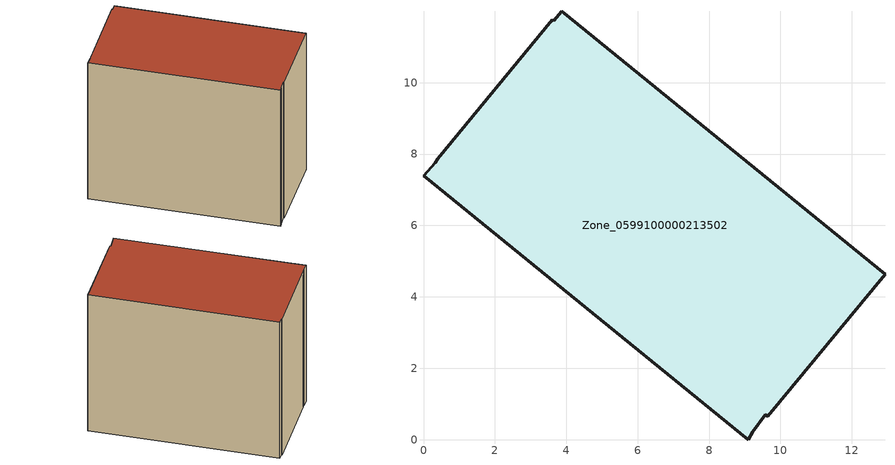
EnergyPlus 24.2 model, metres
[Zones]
Zone_0599100000213502
 floor ground (C_G): 9.64,0.65 9.58,0.7 9.22,0.21 9.1,0 0,7.39 0.33,7.75 0.4,7.87 3.6,11.77 3.65,11.73 3.88,12 12.93,4.63 z0
 wall outside (C_F): 9.1,0 9.22,0.21 9.58,0.7 9.64,0.65 12.93,4.63 3.88,12 3.65,11.73 3.6,11.77 0.4,7.87 0.33,7.75 0,7.39 9.1,0 z0:9.8
 roof outside (C_R): 9.58,0.7 9.64,0.65 12.93,4.63 3.88,12 3.65,11.73 3.6,11.77 0.4,7.87 0.33,7.75 0,7.39 9.1,0 9.22,0.21 z9.8
[BUILDING]
Pand.0599100000213502: North Axis=0; Terrain=City; Loads Convergence Tolerance Value=0.04; Temperature Convergence Tolerance Value=0.4; Solar Distribution=FullExterior; Maximum Number of Warmup Days=25; Minimum Number of Warmup Days=1
[Site:Location]
Rotterdam.The.Hague.AP_ZH_NLD Design_Conditions: Latitude=51.96; Longitude=4.45; Time Zone=1; Elevation=-4.5
[SITE:GROUNDTEMPERATURE:BUILDINGSURFACE]
18, 18, 18, 18, 18, 18, 18, 18, 18, 18, 18, 18
[MATERIAL] Thermal Absorptance=0.9; Solar Absorptance=0.7; Visible Absorptance=0.7
Name | Roughness | Thickness | Conductivity | Density | Specific Heat
G.TC.1946 | MediumSmooth | 0.15 | 1 | 540 | 1210
F.TC.1946 | Rough | 0.3 | 0.857143 | 1920 | 840
R.TC.1946 | MediumRough | 0.2 | 0.909091 | 1500 | 1000
[CONSTRUCTION]
C_G: G.TC.1946
C_F: F.TC.1946
C_R: R.TC.1946
[ZONE]
Zone_0599100000213502: Type=1; Multiplier=1; Ceiling Height=Autocalculate; Volume=Autocalculate; Floor Area=autocalculate; Part of Total Floor Area=Yes
[ZONEINFILTRATION:DESIGNFLOWRATE]
Infil_Zone_0599100000213502: Zone or ZoneList or Space or SpaceList=Zone_0599100000213502; Schedule=AlwaysOn; Design Flow Rate Calculation Method=Flow/Area; Flow Rate per Floor Area=0.003; Constant Term Coefficient=1; Temperature Term Coefficient=0; Velocity Term Coefficient=0; Velocity Squared Term Coefficient=0
[HVACTEMPLATE:ZONE:IDEALLOADSAIRSYSTEM]
Zone_0599100000213502: Maximum Heating Supply Air Temperature=50; Minimum Cooling Supply Air Temperature=13; Maximum Heating Supply Air Humidity Ratio=0.0156; Minimum Cooling Supply Air Humidity Ratio=0.0077; Heating Limit=NoLimit; Cooling Limit=NoLimit; Dehumidification Control Type=ConstantSensibleHeatRatio; Cooling Sensible Heat Ratio=0.7; Dehumidification Setpoint=60; Humidification Control Type=None; Humidification Setpoint=30; Outdoor Air Method=None; Outdoor Air Flow Rate per Person=0.00944; Outdoor Air Flow Rate per Zone Floor Area=0; Outdoor Air Flow Rate per Zone=0; Demand Controlled Ventilation Type=None; Outdoor Air Economizer Type=NoEconomizer; Heat Recovery Type=None; Sensible Heat Recovery Effectiveness=0.7; Latent Heat Recovery Effectiveness=0.65
[ZONECONTROL:THERMOSTAT]
ThermostatControl_Zone_0599100000213502: Zone or ZoneList=Zone_0599100000213502; Control Type Schedule=DualSetpointControlType; Control 1=Thermostat_Zone_0599100000213502; Temperature Difference Between Cutout And Setpoint=0
[THERMOSTATSETPOINT:DUALSETPOINT]
Thermostat_Zone_0599100000213502: Heating Setpoint Temperature Schedule=HeatingSetpoint_Zone_0599100000213502; Cooling Setpoint Temperature Schedule=CoolingSetpoint_Zone_0599100000213502
[SCHEDULE:COMPACT]
HeatingSetpoint_Zone_0599100000213502: Through: 12/31, For: AllDays, Until: 24:00, 21
CoolingSetpoint_Zone_0599100000213502: Through: 12/31, For: AllDays, Until: 24:00, 24
DualSetpointControlType: Through: 12/31, For: AllDays, Until: 24:00, 4
AlwaysOn: Through: 12/31, For: AllDays, Until: 24:00, 1
